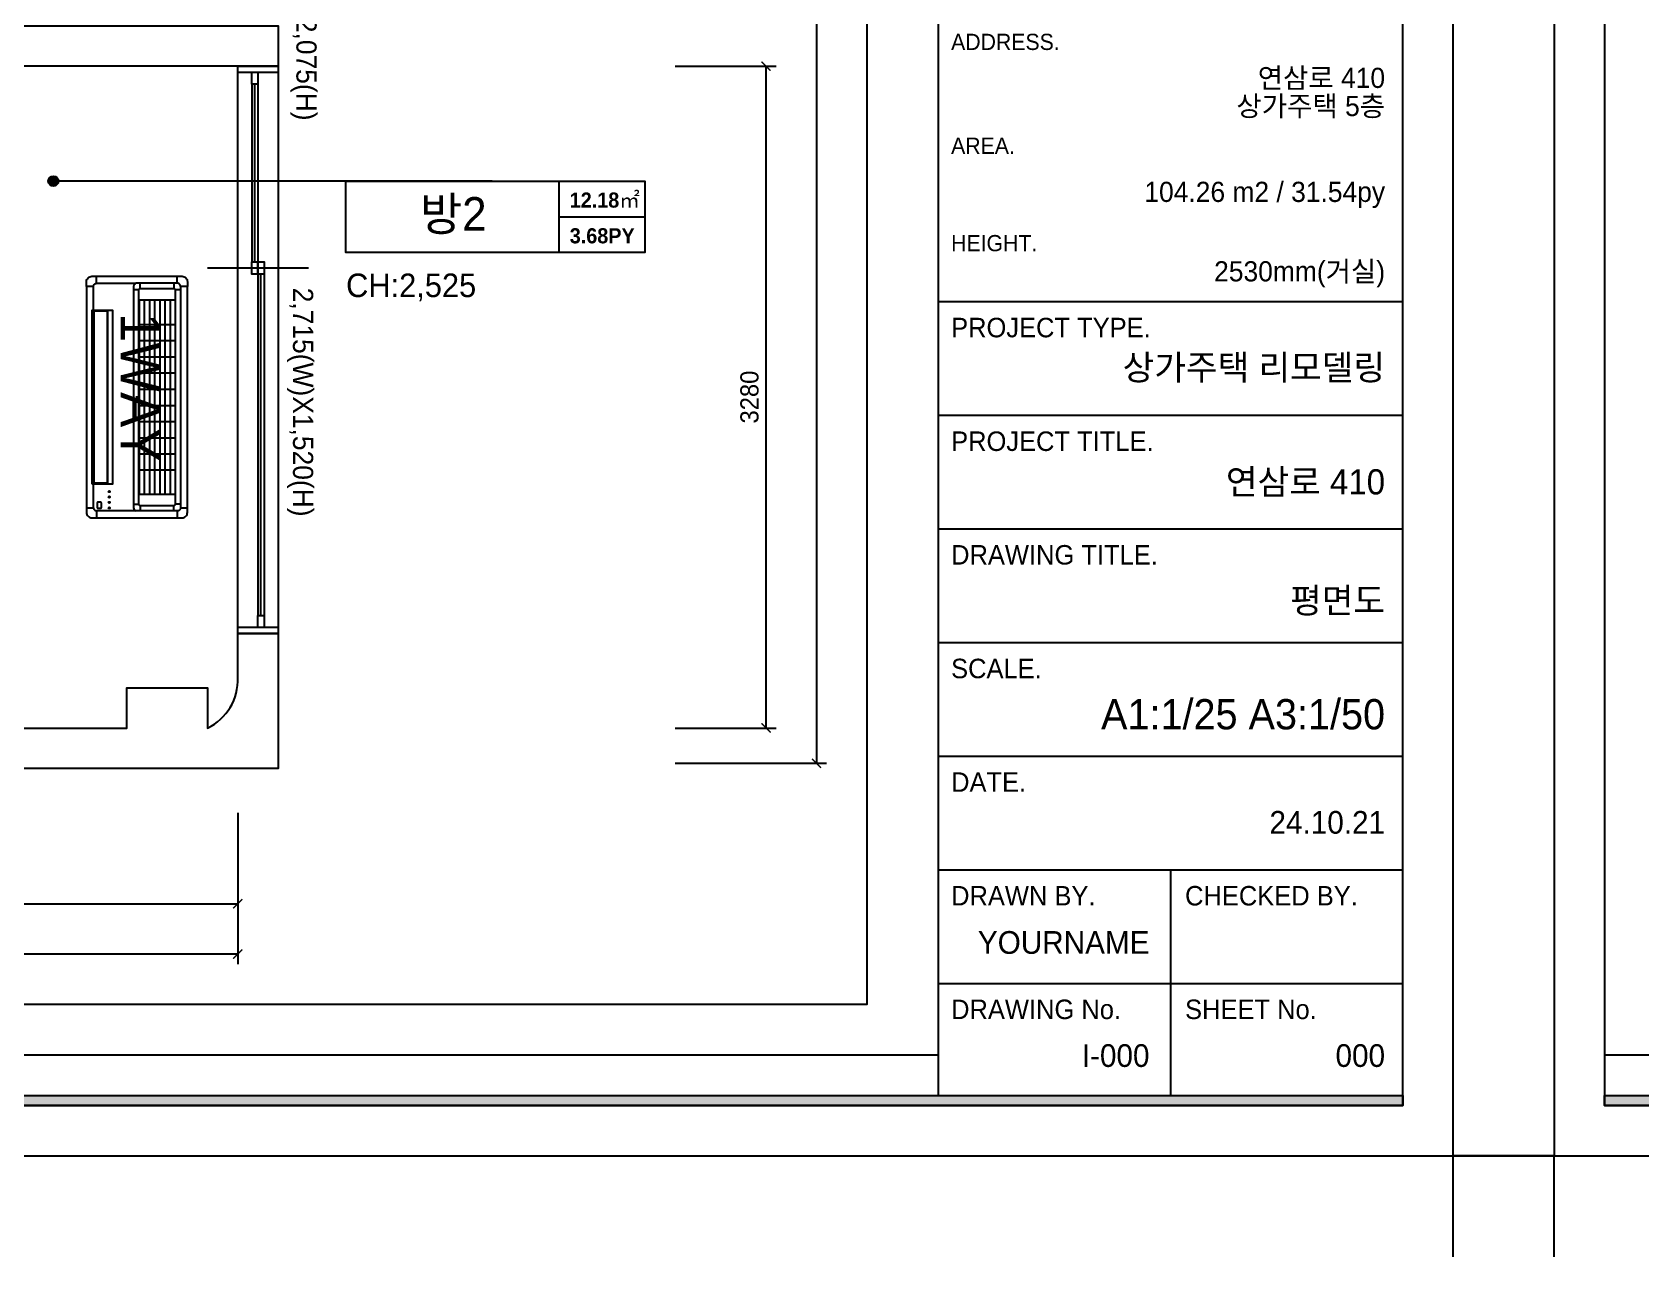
# Model space of a CAD drawing. Header units: millimetres. Extents: x 194631 to 262977, y 38570 to 93030.
# Drawn here: x 209090 to 217061, y 58422 to 64491 of the extents above; entities that cross this region are included whole.
import ezdxf
from ezdxf.enums import TextEntityAlignment as Align

# ---------------------------------------------------------------- set-up
doc = ezdxf.new("R2010")
doc.units = ezdxf.units.MM
doc.header["$LTSCALE"] = 20
doc.header["$PDMODE"] = 3
doc.layers.get('DEFPOINTS').update_dxf_attribs({"color": 248})
for name, color, linetype in [('0-ELC TEXT', 7, 'Continuous'), ('03-TEXT', 3, 'Continuous'), ('06-LIGHT', 4, 'Continuous'), ('C-TEXT', 3, 'Continuous'), ('C-WALL1', 2, 'Continuous'), ('FORM(YOURNAME)-1', 1, 'Continuous'), ('FORM(YOURNAME)-11', 1, 'Continuous'), ('FORM(YOURNAME)-11 @ 1', 1, 'Continuous'), ('도면층4', 4, 'Continuous'), ('도면층5', 5, 'Continuous'), ('치수', 7, 'Continuous')]:
    doc.layers.add(name, color=color, linetype=linetype)
doc.styles.add('HY견고딕', font='H2GTRE.TTF')
doc.styles.add('YOURNAME', font='HY울릉도M.TTF')
doc.styles.add('넥슨고딕', font='NEXONLv1GothicBold.ttf')
doc.styles.add('코레일둥고', font='Korail_Round_Gothic_Medium.ttf')
doc.dimstyles.new('YOURNAME-50', dxfattribs={"dimscale": 50, "dimtxt": 1.8, "dimasz": 0.9, "dimexe": 1, "dimexo": 3, "dimgap": 0.7, "dimtad": 1, "dimdec": 0, "dimzin": 0, "dimdsep": 46, "dimtxsty": 'YOURNAME', "dimblk": 'ARCHTICK', "dimcen": 0, "dimclrd": 1, "dimclre": 1, "dimclrt": 7, "dimadec": 0, "dimazin": 0, "dimtfac": 1, "dimtdec": 0, "dimtix": 1, "dimtmove": 2, "dimatfit": 3, "dimldrblk": 'ARCHTICK', "dimfxl": 0, "dimtolj": 1, "dimtzin": 0, "dimarcsym": 0})

# ---------------------------------------------------------------- blocks, each defined once
blk = doc.blocks.new('FORM-ELEVATION')
at = {"layer": 'FORM(YOURNAME)-11'}
h = blk.add_hatch(color=256, dxfattribs=at)
h.dxf.hatch_style = 1
h.paths.add_polyline_path([(-10309, 35708), (71691, 35708), (71691, 35508), (-10309, 35508)])
h.paths.add_polyline_path([(-10309, -21492), (71691, -21492), (71691, -21692), (-10309, -21692)])
at = {"layer": 'DEFPOINTS', "color": 158}
for p, q in [((62481, 35508), (62481, -21492)), ((62481, -20692), (-10309, -20692))]:
    blk.add_line(p, q, dxfattribs=at)
for points in [[(-10309, -21692), (71691, -21692), (71691, 35708), (-10309, 35708)], [(-8309, 33708), (61071, 33708), (61071, -19692), (-8309, -19692)]]:
    blk.add_lwpolyline(points, close=True, dxfattribs=at)
at = {"layer": 'DEFPOINTS', "color": 1}
for points in [[(-11309, -24692), (-11309, -22692), (-13309, -22692)], [(72691, -24692), (72691, -22692), (74691, -22692)]]:
    blk.add_lwpolyline(points, dxfattribs=at)
at = {"layer": 'FORM(YOURNAME)-11', "color": 14}
for p, q in [((62481, -5756), (71691, -5756)), ((62481, -8009), (71691, -8009)), ((62481, -10261), (71691, -10261)), ((62481, -12514), (71691, -12514)), ((62481, -14766), (71691, -14766)), ((62481, -17019), (71691, -17019)), ((67086, -17019), (67086, -21492)), ((62481, -19271), (71691, -19271))]:
    blk.add_line(p, q, dxfattribs=at)
at = {"layer": 'FORM(YOURNAME)-11', "color": 250}
blk.add_lwpolyline([(-11309, -22692), (72691, -22692), (72691, 36708), (-11309, 36708)], close=True, dxfattribs=at)
at = {"layer": 'FORM(YOURNAME)-11'}
blk.add_lwpolyline([(-10309, -21492), (71691, -21492), (71691, -21692), (-10309, -21692)], close=True, dxfattribs=at)
at = {"layer": 'FORM(YOURNAME)-11', "color": 251, "style": 'YOURNAME'}
for s, p in [('ADDRESS.', (62739, -608)), ('AREA.', (62739, -2667)), ('HEIGHT.', (62739, -4598))]:
    blk.add_text(s, height=321.8, dxfattribs=at).set_placement(p, align=Align.MIDDLE_LEFT)
at = {"layer": 'FORM(YOURNAME)-11', "color": 14, "style": 'YOURNAME'}
for s, height, p in [('PROJECT TYPE.', 386.14, (62739, -6271)), ('PROJECT TITLE.', 386.14, (62739, -8524)), ('DRAWING TITLE.', 386.14, (62739, -10776)), ('SCALE.', 386.1, (62739, -13029)), ('DATE.', 386.1, (62739, -15281)), ('DRAWN BY.', 386.1, (62739, -17534)), ('CHECKED BY.', 386.14, (67376, -17534)), ('DRAWING No.', 386.14, (62739, -19786)), ('SHEET No.', 386.1, (67376, -19786))]:
    blk.add_text(s, height=height, dxfattribs=at).set_placement(p, align=Align.MIDDLE_LEFT)
at = {"layer": 'FORM(YOURNAME)-11', "color": 3, "style": 'YOURNAME'}
for tag, height, p in [('1', 450, (71041, -1219)), ('2', 450, (71041, -1863)), ('3', 450, (71041, -3150)), ('4', 450, (71041, -5081)), ('5', 515, (71041, -7398)), ('6', 515, (71041, -9650)), ('7', 515, (71041, -11903)), ('8', 515, (71041, -14155)), ('9', 515, (71041, -16408)), ('10', 515, (66791, -18596)), ('11', 515, (71041, -18660)), ('12', 515, (66791, -20848)), ('13', 515, (71041, -20848))]:
    blk.add_attdef(tag, text='', height=height, dxfattribs=at).set_placement(p, align=Align.MIDDLE_RIGHT)
blk = doc.blocks.new('*U216')
at = {"layer": 'FORM(YOURNAME)-1'}
ref = blk.add_blockref('FORM-ELEVATION', (197958.6, 64594.8), dxfattribs=dict(at, xscale=0.2500000000000001, yscale=0.2500000000000001, zscale=0.2500000000000001))
ref.add_attrib('12', 'I-000', dxfattribs={"layer": 'FORM(YOURNAME)-11 @ 1', "color": 3, "height": 112.5, "style": 'YOURNAME'}).set_placement((214626.4, 59419.2), align=Align.MIDDLE_RIGHT)
ref.add_attrib('13', '000', dxfattribs={"layer": 'FORM(YOURNAME)-11 @ 1', "color": 3, "height": 112.5, "style": 'YOURNAME'}).set_placement((215793.7, 59419.2), align=Align.MIDDLE_RIGHT)
ref.add_attrib('10', 'YOURNAME', dxfattribs={"layer": 'FORM(YOURNAME)-11 @ 1', "color": 3, "height": 112.5, "style": 'YOURNAME'}).set_placement((214626.4, 59979.8), align=Align.MIDDLE_RIGHT)
ref.add_attrib('9', '24.10.21', dxfattribs={"layer": 'FORM(YOURNAME)-11 @ 1', "color": 3, "height": 112.5, "style": 'YOURNAME'}).set_placement((215793.7, 60575), align=Align.MIDDLE_RIGHT)
ref.add_attrib('8', 'A1:1/25 A3:1/50', dxfattribs={"layer": 'FORM(YOURNAME)-11 @ 1', "color": 3, "height": 150, "style": 'YOURNAME'}).set_placement((215793.7, 61110.8), align=Align.MIDDLE_RIGHT)
ref.add_attrib('7', '평면도', dxfattribs={"layer": 'FORM(YOURNAME)-11 @ 1', "color": 3, "height": 125, "style": 'YOURNAME'}).set_placement((215793.7, 61674.6), align=Align.MIDDLE_RIGHT)
ref.add_attrib('6', '연삼로 410', dxfattribs={"layer": 'FORM(YOURNAME)-11 @ 1', "color": 3, "height": 125, "style": 'YOURNAME'}).set_placement((215793.7, 62262.5), align=Align.MIDDLE_RIGHT)
ref.add_attrib('5', '상가주택 리모델링', dxfattribs={"layer": 'FORM(YOURNAME)-11 @ 1', "color": 3, "height": 125, "style": 'YOURNAME'}).set_placement((215793.7, 62829.8), align=Align.MIDDLE_RIGHT)
ref.add_attrib('1', '연삼로 410', dxfattribs={"layer": 'FORM(YOURNAME)-11 @ 1', "color": 3, "height": 100, "style": 'YOURNAME'}).set_placement((215793.7, 64264.4), align=Align.MIDDLE_RIGHT)
ref.add_attrib('2', '상가주택 5층', dxfattribs={"layer": 'FORM(YOURNAME)-11 @ 1', "color": 3, "height": 100, "style": 'YOURNAME'}).set_placement((215793.7, 64125), align=Align.MIDDLE_RIGHT)
ref.add_attrib('3', '104.26 m2 / 31.54py', dxfattribs={"layer": 'FORM(YOURNAME)-11 @ 1', "color": 3, "height": 100, "style": 'YOURNAME'}).set_placement((215793.7, 63699.5), align=Align.MIDDLE_RIGHT)
ref.add_attrib('4', '2530mm(거실)', dxfattribs={"layer": 'FORM(YOURNAME)-11 @ 1', "color": 3, "height": 100, "style": 'YOURNAME'}).set_placement((215793.7, 63305.8), align=Align.MIDDLE_RIGHT)
blk = doc.blocks.new('_ArchTick')
at = {"color": 0, "linetype": 'ByBlock', "const_width": 0.15}
blk.add_lwpolyline([(-0.5, -0.5), (0.5, 0.5)], dxfattribs=at)
blk = doc.blocks.new('*D59')
at = {"layer": 'DEFPOINTS', "color": 0}
for p in [(212126.4, 71677.5), (212126.4, 60867.5), (212976.4, 60867.5)]:
    blk.add_point(p, dxfattribs=at)
at = {"layer": '치수', "color": 1, "lineweight": -2}
for p, q in [((212276.4, 71677.5), (213026.4, 71677.5)), ((212976.4, 71677.5), (212976.4, 60867.5)), ((212276.4, 60867.5), (213026.4, 60867.5))]:
    blk.add_line(p, q, dxfattribs=at)
at = {"layer": '치수', "color": 1, "lineweight": -2, "xscale": 45, "yscale": 45, "zscale": 45}
for p, rotation in [((212976.4, 71677.5), 90), ((212976.4, 60867.5), 270)]:
    blk.add_blockref('_ArchTick', p, dxfattribs=dict(at, rotation=rotation))
at = {"layer": '치수', "color": 7, "insert": (212894.6, 66272.5), "char_height": 90, "attachment_point": 5, "rotation": 90, "style": 'YOURNAME'}
blk.add_mtext('\\A1;10810', dxfattribs=at)
blk = doc.blocks.new('*D61')
at = {"layer": 'DEFPOINTS', "color": 0}
for p in [(212126.4, 64322.5), (212726.4, 64322.5), (212126.4, 61042.5)]:
    blk.add_point(p, dxfattribs=at)
at = {"layer": '치수', "color": 1, "lineweight": -2}
for p, q in [((212276.4, 64322.5), (212776.4, 64322.5)), ((212726.4, 61042.5), (212726.4, 64322.5)), ((212276.4, 61042.5), (212776.4, 61042.5))]:
    blk.add_line(p, q, dxfattribs=at)
at = {"layer": '치수', "color": 1, "lineweight": -2, "xscale": 45, "yscale": 45, "zscale": 45}
for p, rotation in [((212726.4, 64322.5), 90), ((212726.4, 61042.5), 270)]:
    blk.add_blockref('_ArchTick', p, dxfattribs=dict(at, rotation=rotation))
at = {"layer": '치수', "color": 7, "insert": (212644.6, 62682.5), "char_height": 90, "attachment_point": 5, "rotation": 90, "style": 'YOURNAME'}
blk.add_mtext('\\A1;3280', dxfattribs=at)
blk = doc.blocks.new('*D62')
at = {"layer": 'DEFPOINTS', "color": 0}
for p in [(199436.7, 60771.8), (210108.7, 60771.8), (199436.7, 59921.8)]:
    blk.add_point(p, dxfattribs=at)
at = {"layer": '치수', "color": 1, "lineweight": -2}
for p, q in [((199436.7, 60621.8), (199436.7, 59871.8)), ((210108.7, 60621.8), (210108.7, 59871.8)), ((210108.7, 59921.8), (199436.7, 59921.8))]:
    blk.add_line(p, q, dxfattribs=at)
at = {"layer": '치수', "color": 1, "lineweight": -2, "xscale": 45, "yscale": 45, "zscale": 45, "rotation": 180}
blk.add_blockref('_ArchTick', (199436.7, 59921.8), dxfattribs=at)
at = {"layer": '치수', "color": 1, "lineweight": -2, "xscale": 45, "yscale": 45, "zscale": 45}
blk.add_blockref('_ArchTick', (210108.7, 59921.8), dxfattribs=at)
at = {"layer": '치수', "color": 7, "insert": (204772.7, 60003.7), "char_height": 90, "attachment_point": 5, "style": 'YOURNAME'}
blk.add_mtext('\\A1;10672', dxfattribs=at)
blk = doc.blocks.new('*D64')
at = {"layer": 'DEFPOINTS', "color": 0}
for p in [(206397.7, 60771.8), (210108.7, 60771.8), (210108.7, 60171.8)]:
    blk.add_point(p, dxfattribs=at)
at = {"layer": '치수', "color": 1, "lineweight": -2}
for p, q in [((206397.7, 60621.8), (206397.7, 60121.8)), ((210108.7, 60621.8), (210108.7, 60121.8)), ((206397.7, 60171.8), (210108.7, 60171.8))]:
    blk.add_line(p, q, dxfattribs=at)
at = {"layer": '치수', "color": 1, "lineweight": -2, "xscale": 45, "yscale": 45, "zscale": 45, "rotation": 180}
blk.add_blockref('_ArchTick', (206397.7, 60171.8), dxfattribs=at)
at = {"layer": '치수', "color": 1, "lineweight": -2, "xscale": 45, "yscale": 45, "zscale": 45}
blk.add_blockref('_ArchTick', (210108.7, 60171.8), dxfattribs=at)
at = {"layer": '치수', "color": 7, "insert": (208253.2, 60253.6), "char_height": 90, "attachment_point": 5, "style": 'YOURNAME'}
blk.add_mtext('\\A1;3711', dxfattribs=at)
blk = doc.blocks.new('FLLLOR')
at = {"layer": 'C-WALL1'}
blk.add_lwpolyline([(206397.7, 79800.9), (209558.7, 79800.9), (209558.7, 80000.9), (209958.7, 80000.9), (209958.7, 79800.9), (209958.7, 79800.9, 0.301385), (210108.7, 80050.9), (210108.7, 80268.9), (210308.7, 80268.9), (210308.7, 79600.9), (204426.7, 79600.9), (204426.7, 83280.9)], format="xyb", dxfattribs=at)
blk.add_lwpolyline([(207456.7, 83280.9), (210308.7, 83280.9), (210308.7, 83080.9), (207456.7, 83080.9)], close=True, dxfattribs=at)
at = {"layer": '도면층4'}
for p, q in [((210108.7, 80268.9), (210108.7, 83080.9)), ((210108.7, 83080.9), (210308.7, 83080.9)), ((210308.7, 83080.9), (210308.7, 80268.9)), ((210108.7, 83050.9), (210308.7, 83050.9)), ((210193.7, 82110.9), (210193.7, 82990.9)), ((209958.7, 82080.9), (210458.7, 82080.9)), ((210223.7, 80358.9), (210223.7, 82050.9)), ((210308.7, 80298.9), (210108.7, 80298.9)), ((210308.7, 80268.9), (210108.7, 80268.9))]:
    blk.add_line(p, q, dxfattribs=at)
for points in [[(210208.7, 82990.9), (210178.7, 82990.9), (210178.7, 83050.9), (210208.7, 83050.9)], [(210208.7, 82050.9), (210178.7, 82050.9), (210178.7, 82110.9), (210208.7, 82110.9)], [(210238.7, 82050.9), (210208.7, 82050.9), (210208.7, 82110.9), (210238.7, 82110.9)], [(210238.7, 80298.9), (210208.7, 80298.9), (210208.7, 80358.9), (210238.7, 80358.9)]]:
    blk.add_lwpolyline(points, close=True, dxfattribs=at)
at = {"layer": '도면층5'}
for p, q in [((210178.7, 82990.9), (210178.7, 82110.9)), ((210208.7, 82990.9), (210208.7, 82110.9)), ((210208.7, 82050.9), (210208.7, 80358.9)), ((210238.7, 82050.9), (210238.7, 80358.9))]:
    blk.add_line(p, q, dxfattribs=at)
blk = doc.blocks.new('ID_C_1_S_T_BLO')
at = {"layer": '06-LIGHT', "color": 0, "linetype": 'Continuous'}
for p, q in [((0, 500), (-548.74997, 500)), ((-548.74997, 500), (-548.74997, 465.00012)), ((548.75, 500), (0, 500)), ((548.75, 465.00012), (548.75, 500)), ((-563.74995, 450), (-598.74997, 450)), ((-598.74997, 450), (-598.74997, 50)), ((-563.74995, 254.82159), (-563.74995, 450)), ((-550.89364, 443.74976), (-550.89364, 429.74976)), ((-548.74997, 465.00012), (-431.67516, 465.00012)), ((-523.49993, 447.14347), (-547.49993, 447.14347)), ((-547.49993, 426.35605), (-523.49993, 426.35605)), ((-520.10622, 429.74976), (-520.10622, 443.74976)), ((427.4353, 463.37019), (-427.43529, 463.37019)), ((-427.43529, 463.37019), (-427.43529, 449.59936)), ((427.4353, 449.59936), (427.4353, 463.37019)), ((430.7501, 465.00012), (548.75, 465.00012)), ((563.75, 450), (598.75, 450)), ((563.75, 450), (563.75, 254.80508)), ((598.75, 450), (598.75, 50)), ((430.7501, 372.0215), (-430.75008, 372.0215)), ((-427.43734, 395.8981), (427.4374, 395.8981)), ((548.7519, 266.47412), (-548.75098, 266.47412)), ((-531.23877, 266.47412), (-531.23877, 240.5)), ((-531.23756, 264.50742), (-531.23756, 264.27603)), ((-531.23756, 240.5), (531.2376, 240.5)), ((-480.54997, 239.81793), (-480.54997, 232.18207)), ((480.55, 239.81793), (-480.54997, 239.81793)), ((-359.95137, 240.5), (-359.95137, 60.5)), ((-281.15146, 240.5), (-281.15146, 60.5)), ((-201.15146, 240.5), (-201.15146, 60.5)), ((-121.15146, 240.5), (-121.15146, 60.5)), ((-41.15146, 240.5), (-41.15146, 60.5)), ((39.9514, 240.5), (39.9514, 60.5)), ((119.9514, 240.5), (119.9514, 60.5)), ((199.9514, 240.5), (199.9514, 60.5)), ((279.9514, 240.5), (279.9514, 60.5)), ((359.9514, 240.5), (359.9514, 60.5)), ((480.55, 232.18207), (480.55, 239.81793)), ((531.2376, 264.27603), (531.2376, 264.50742)), ((531.2376, 263.50553), (531.2376, 264.27603)), ((531.2388, 240.5), (531.2388, 266.47412)), ((564.2335, 50), (564.2335, 251.00111)), ((-538.23756, 233.5), (-564.23259, 233.5)), ((-538.23756, 67.5), (-538.23756, 233.5)), ((-480.54997, 231.26793), (-480.54997, 223.63207)), ((-480.54997, 222.71793), (-480.54997, 215.08207)), ((-480.54997, 214.16793), (-480.54997, 206.53207)), ((480.55, 214.16793), (-480.54997, 214.16793)), ((-480.54997, 205.61793), (-480.54997, 197.98207)), ((-480.54997, 197.06793), (-480.54997, 189.43207)), ((-480.54997, 188.51793), (-480.54997, 180.88207)), ((480.55, 188.51793), (-480.54997, 188.51793)), ((-480.54997, 179.96793), (-480.54997, 172.33207)), ((-480.54997, 171.41793), (-480.54997, 163.78207)), ((-480.54997, 162.86793), (-480.54997, 155.23207)), ((480.55, 162.86793), (-480.54997, 162.86793)), ((480.55, 223.63207), (480.55, 231.26793)), ((480.55, 215.08207), (480.55, 222.71793)), ((480.55, 206.53207), (480.55, 214.16793)), ((480.55, 197.98207), (480.55, 205.61793)), ((480.55, 189.43207), (480.55, 197.06793)), ((480.55, 180.88207), (480.55, 188.51793)), ((480.55, 172.33207), (480.55, 179.96793)), ((480.55, 163.78207), (480.55, 171.41793)), ((480.55, 155.23207), (480.55, 162.86793)), ((538.2376, 233.5), (538.2376, 67.5)), ((-480.54997, 154.31793), (-480.54997, 146.68207)), ((-480.54997, 145.76793), (-480.54997, 138.13207)), ((-480.54997, 137.21793), (-480.54997, 129.58207)), ((480.55, 137.21793), (-480.54997, 137.21793)), ((-480.54997, 128.66793), (-480.54997, 121.03207)), ((-480.54997, 120.11793), (-480.54997, 112.48207)), ((-480.54997, 111.56793), (-480.54997, 103.93207)), ((480.55, 111.56793), (-480.54997, 111.56793)), ((-480.54997, 103.01793), (-480.54997, 95.38207)), ((-480.54997, 94.46793), (-480.54997, 86.83207)), ((-480.54997, 85.91793), (-480.54997, 78.28207)), ((480.55, 85.91793), (-480.54997, 85.91793)), ((480.55, 146.68207), (480.55, 154.31793)), ((480.55, 138.13207), (480.55, 145.76793)), ((480.55, 129.58207), (480.55, 137.21793)), ((480.55, 121.03207), (480.55, 128.66793)), ((480.55, 112.48207), (480.55, 120.11793)), ((480.55, 103.93207), (480.55, 111.56793)), ((480.55, 95.38207), (480.55, 103.01793)), ((480.55, 86.83207), (480.55, 94.46793)), ((480.55, 78.28207), (480.55, 85.91793)), ((-564.23273, 50), (-598.74997, 50)), ((-548.74997, 34.51654), (-548.74997, 0)), ((-548.74997, 0), (0, 0)), ((-531.23746, 34.51651), (-531.23877, 60.5)), ((531.2376, 60.5), (-531.23756, 60.5)), ((-480.54997, 77.36793), (-480.54997, 69.73207)), ((-480.54997, 68.81793), (-480.54997, 61.18207)), ((0, 0), (548.75, 0)), ((480.55, 69.73207), (480.55, 77.36793)), ((480.55, 61.18207), (480.55, 68.81793)), ((531.2375, 34.51651), (531.2388, 60.5)), ((548.75, -0.00009), (548.75, 34.51651)), ((564.2335, 50), (598.75, 50))]:
    blk.add_line(p, q, dxfattribs=at)
at = {"layer": '06-LIGHT'}
for p, q in [((-5, 250), (5, 250)), ((0, 255), (0, 245))]:
    blk.add_line(p, q, dxfattribs=at)
at = {"layer": '06-LIGHT', "color": 0, "linetype": 'Continuous'}
for points in [[(-431.67516, 471.85909), (430.7501, 471.85909), (430.7501, 372.02138), (-431.67516, 372.02138)], [(-427.43529, 463.37019), (427.4375, 463.37019), (427.4375, 395.89798), (-427.43529, 395.89798)]]:
    blk.add_lwpolyline(points, close=True, dxfattribs=at)
blk.add_lwpolyline([(-531.23767, 263.50555), (-531.23767, 263.54463, 0.000001034), (-531.23767, 263.58368, 0.0000010218), (-531.23766, 263.6227, 0.0000010383), (-531.23766, 263.66159, 0.0000011), (-531.23766, 263.70019, 0.0000011551), (-531.23765, 263.73839, 0.0000012103), (-531.23765, 263.77606, 0.000001273), (-531.23765, 263.81311, 0.0000013504), (-531.23765, 263.84938, 0.0000014367), (-531.23765, 263.88478, 0.0000015359), (-531.23765, 263.91916, 0.0000016507), (-531.23764, 263.95244, 0.0000017826), (-531.23764, 263.98448, 0.0000019419), (-531.23764, 264.01521, 0.0000021268), (-531.23764, 264.04448, 0.000002346), (-531.23764, 264.07226, 0.0000025898), (-531.23764, 264.09841, 0.0000029343), (-531.23764, 264.12294, 0.0000033789), (-531.23765, 264.1457, 0.000003805), (-531.23765, 264.16671, 0.0000041313), (-531.23765, 264.18585, 0.0000052916), (-531.23765, 264.20324, 0.0000075718), (-531.23765, 264.21882, 0.000007551), (-531.23765, 264.23235, 0.0000035929), (-531.23766, 264.24362, 0.0000138277), (-531.23766, 264.25404, 0.0000424811), (-531.23766, 264.26491, 0.000045147), (-531.23767, 264.27602, 0.0000398279)], format="xyb", dxfattribs=at)
for centre in [(-549.04356, 387.29339), (-522.04356, 387.29339), (-495.04356, 387.29339), (-468.04356, 387.29339)]:
    blk.add_circle(centre, 3.625, dxfattribs=at)
for centre, radius, start, end in [((-547.49993, 443.74976), 3.39371, 90, 180), ((-547.49993, 429.74976), 3.39371, 180, 270), ((-523.49993, 443.74976), 3.39371, 0, 90), ((-523.49993, 429.74976), 3.39371, 270, 0), ((-548.75107, 251.00111), 15.47777, 90, 165.70963), ((548.7519, 251.00111), 15.47301, 14.231792, 90)]:
    blk.add_arc(centre, radius, start, end, dxfattribs=at)
for points, knots in [([(-548.75004, 500.0001), (-552.60524, 500), (-560.27248, 500.02015), (-568.01257, 499.99527), (-578.86163, 500.01157), (-593.00665, 494.25369), (-598.76126, 480.11266), (-598.7446, 469.26209), (-598.76983, 461.52267), (-598.74997, 453.85529), (-598.75006, 450.00008)], [0, 0, 0, 0, 0.22815986, 0.45631973, 0.45631973, 0.85766963, 1.2590195, 1.2590195, 1.4871794, 1.7153393, 1.7153393, 1.7153393, 1.7153393]), ([(548.75, 500.0001), (552.6053, 500), (560.2725, 500.02015), (568.0126, 499.99527), (578.8617, 500.01157), (593.0067, 494.25369), (598.7613, 480.11266), (598.7446, 469.26209), (598.7699, 461.52267), (598.75, 453.85529), (598.75, 450.00008)], [0, 0, 0, 0, 0.22815986, 0.45631973, 0.45631973, 0.85766963, 1.2590195, 1.2590195, 1.4871794, 1.7153393, 1.7153393, 1.7153393, 1.7153393]), ([(-548.75004, 465), (-549.79525, 465.00009), (-551.88468, 464.77901), (-553.88379, 464.13263), (-556.51995, 462.96403), (-559.59639, 460.8448), (-561.71493, 457.76921), (-562.88342, 455.13348), (-563.52908, 453.13451), (-563.74991, 451.04429), (-563.74996, 450.00008)], [0, 0, 0, 0, 0.13301151, 0.26602302, 0.26602302, 0.5, 0.73397698, 0.73397698, 0.86698849, 1, 1, 1, 1]), ([(548.75, 465), (549.7953, 465.00009), (551.8847, 464.77901), (553.8838, 464.13263), (556.52, 462.96403), (559.5964, 460.8448), (561.715, 457.76921), (562.8835, 455.13348), (563.5291, 453.13451), (563.75, 451.04429), (563.7499, 450.00008)], [0, 0, 0, 0, 0.13301151, 0.26602302, 0.26602302, 0.5, 0.73397698, 0.73397698, 0.86698849, 1, 1, 1, 1]), ([(-538.23745, 233.50001), (-538.23756, 234.63478), (-537.958, 235.76573), (-537.10239, 237.38343), (-536.26294, 238.52645), (-535.11977, 239.36564), (-533.50261, 240.22102), (-532.37185, 240.5), (-531.23767, 240.50009)], [0, 0, 0, 0, 0.30961454, 0.30961454, 0.50006661, 0.69051868, 0.69051868, 1, 1, 1, 1]), ([(531.2376, 240.50009), (532.3719, 240.5), (533.5027, 240.22102), (535.1198, 239.36564), (536.263, 238.52645), (537.1024, 237.38343), (537.9581, 235.76573), (538.2376, 234.63478), (538.2377, 233.50001)], [0, 0, 0, 0, 0.30948132, 0.30948132, 0.49993339, 0.69038546, 0.69038546, 1, 1, 1, 1]), ([(564.2334, 251.00126), (564.2335, 251.64186), (564.1933, 252.28268), (564.0733, 253.2364), (564.0234, 253.55308), (563.9337, 254.02533), (563.9013, 254.18228), (563.8491, 254.4169), (563.831, 254.49498), (563.7938, 254.65084), (563.7699, 254.72744), (563.7499, 254.80495)], [2, 2, 2, 2, 4.5023003, 4.5023003, 5.7534369, 5.7534369, 6.3789939, 6.3789939, 6.6917768, 6.6917768, 7.0045742, 7.0045742, 7.0045742, 7.0045742]), ([(-598.75006, 49.99993), (-598.74997, 46.14471), (-598.76984, 38.47726), (-598.74462, 30.73778), (-598.76133, 19.88723), (-593.00682, 5.74648), (-578.86153, -0.0115), (-568.01244, 0.00476), (-560.27241, -0.02015), (-552.60524, 0), (-548.75004, -0.00009)], [0, 0, 0, 0, 0.22816002, 0.45632004, 0.45632004, 0.85767022, 1.2590204, 1.2590204, 1.4871804, 1.7153404, 1.7153404, 1.7153404, 1.7153404]), ([(-548.75004, 34.51651), (-550.73628, 34.51635), (-552.7231, 34.90399), (-555.58589, 36.06494), (-556.56416, 36.58941), (-558.31225, 37.78254), (-559.09301, 38.43619), (-561.20349, 40.58802), (-562.32434, 42.29156), (-563.83941, 45.99629), (-564.23296, 47.99787), (-564.23286, 49.99962)], [2, 2, 2, 2, 9.7511416, 9.7511416, 14.058025, 14.058025, 18.012457, 18.012457, 25.823127, 25.823127, 33.63537, 33.63537, 33.63537, 33.63537]), ([(-531.23767, 60.4999), (-532.37185, 60.5), (-533.50261, 60.77899), (-535.11977, 61.63436), (-536.26294, 62.47356), (-537.10239, 63.61657), (-537.958, 65.23427), (-538.23756, 66.36522), (-538.23745, 67.49998)], [0, 0, 0, 0, 0.30948132, 0.30948132, 0.49993339, 0.69038546, 0.69038546, 1, 1, 1, 1]), ([(538.2377, 67.49998), (538.2376, 66.36522), (537.9581, 65.23427), (537.1024, 63.61657), (536.263, 62.47356), (535.1198, 61.63436), (533.5027, 60.77899), (532.3719, 60.5), (531.2376, 60.4999)], [0, 0, 0, 0, 0.30961454, 0.30961454, 0.50006661, 0.69051868, 0.69051868, 1, 1, 1, 1]), ([(598.75, 49.99993), (598.75, 46.14471), (598.7699, 38.47726), (598.7447, 30.73778), (598.7614, 19.88723), (593.0069, 5.74648), (578.8616, -0.0115), (568.0125, 0.00476), (560.2725, -0.02015), (552.6053, 0), (548.75, -0.00009)], [0, 0, 0, 0, 0.22816002, 0.45632004, 0.45632004, 0.85767022, 1.2590204, 1.2590204, 1.4871804, 1.7153404, 1.7153404, 1.7153404, 1.7153404]), ([(548.7506, 34.51651), (550.7763, 34.51645), (554.8312, 35.32355), (559.9817, 38.76839), (563.4265, 43.91895), (564.2336, 47.97376), (564.2334, 49.99993)], [2, 2, 2, 2, 9.9070768, 17.816346, 25.725604, 33.632516, 33.632516, 33.632516, 33.632516])]:
    blk.add_open_spline(points, degree=3, knots=knots, dxfattribs=at)
for points in [[(-564.23286, 49.99962), (-564.2327, 116.99909), (-564.2327, 184.00001), (-564.23256, 251.00096)], [(-564.23256, 251.00096), (-564.2327, 252.28769), (-564.07013, 253.57481), (-563.74996, 254.82148)], [(-538.23745, 233.50001), (-545.97181, 233.5), (-553.70535, 233.5), (-561.2357, 233.50001)], [(538.2377, 233.50001), (545.9719, 233.5), (553.7054, 233.5), (564.56879, 233.50001)], [(-564.21849, 67.49998), (-553.70533, 67.5), (-545.9718, 67.5), (-538.23745, 67.49998)], [(0.0001, 34.51651), (-182.91676, 34.51654), (-365.83355, 34.51654), (-548.75004, 34.51651)], [(548.7506, 34.51651), (365.8336, 34.51654), (182.9168, 34.51654), (0.0001, 34.51651)], [(564.10157, 67.49998), (553.7054, 67.5), (545.9719, 67.5), (538.2377, 67.49998)]]:
    blk.add_open_spline(points, degree=3, dxfattribs=at)
at = {"layer": '06-LIGHT', "style": 'HY견고딕'}
blk.add_text('1WAY', height=200, rotation=180, dxfattribs=at).set_placement((417.33362, 131.07202), align=Align.TOP_LEFT)
blk = doc.blocks.new('*U218')
at = {"layer": 'FORM(YOURNAME)-1', "xscale": 0.2500000000000001, "yscale": 0.2500000000000001, "zscale": 0.2500000000000001}
blk.add_blockref('FORM-ELEVATION', (219458.6, 64594.8), dxfattribs=at)

msp = doc.modelspace()

# ---------------------------------------------------------------- hatches: boundary and pattern name
at = {"layer": '0-ELC TEXT'}
h = msp.add_hatch(color=256, dxfattribs=at)
h.dxf.hatch_style = 1
edge = h.paths.add_edge_path()
edge.add_arc((209195, 63753.1), 25, 270, 630, ccw=False)
h = msp.add_hatch(color=256, dxfattribs=at)
h.dxf.hatch_style = 1
edge = h.paths.add_edge_path()
edge.add_arc((209195, 63753.1), 25, 270, 630, ccw=False)

# ---------------------------------------------------------------- linework, layer by layer
for p, q in [((211369, 63753.1), (209195, 63753.1)), ((211701.7, 63399.3), (211701.7, 63753.1)), ((211701.7, 63576.2), (212126.4, 63576.2))]:
    msp.add_line(p, q, dxfattribs=at)
msp.add_lwpolyline([(210644.5, 63753.1), (212126.4, 63753.1), (212126.4, 63399.3), (210644.5, 63399.3)], close=True, dxfattribs=at)
msp.add_circle((209195, 63753.1), 25, dxfattribs=at)
msp.add_circle((209195, 63753.1), 25, dxfattribs=at)

# ---------------------------------------------------------------- block references
for name, p in [('*U216', (0, 0)), ('*U218', (0, 0)), ('FLLLOR', (0, -18758.5))]:
    msp.add_blockref(name, p)
at = {"layer": '06-LIGHT', "rotation": 89.99999999999999}
msp.add_blockref('ID_C_1_S_T_BLO', (209859.2, 62682.5), dxfattribs=at)

# ---------------------------------------------------------------- texts
at = {"layer": '0-ELC TEXT', "style": '코레일둥고'}
for s, p in [('145(H)X2,075(H)', (210399.2, 65049)), ('2,715(W)X1,520(H)', (210382.3, 63224.6))]:
    msp.add_text(s, height=100, rotation=270, dxfattribs=at).set_placement(p)
at = {"layer": '03-TEXT'}
for s, height, style, p in [('방2', 166.67, '코레일둥고', (211176.4, 63506.8)), ('12.18㎡', 75, '넥슨고딕', (211927.4, 63621.3)), ('3.68PY', 75, '넥슨고딕', (211914.6, 63444.4))]:
    msp.add_text(s, height=height, dxfattribs=dict(at, style=style)).set_placement(p, align=Align.CENTER)
at = {"layer": 'C-TEXT', "style": '코레일둥고'}
msp.add_text('CH:2,525', height=116.67, dxfattribs=at).set_placement((210645.4, 63178))

# ---------------------------------------------------------------- dimensions: what is measured, and where the dimension line sits
at = {"layer": '치수'}
for base, p1, p2, angle, picture, middle in [((212976.4, 60867.5), (212126.4, 71677.5), (212126.4, 60867.5), 270, '*D59', (212894.6, 66272.5)), ((212726.4, 64322.5), (212126.4, 61042.5), (212126.4, 64322.5), 270, '*D61', (212644.6, 62682.5)), ((199436.7, 59921.8), (210108.7, 60771.8), (199436.7, 60771.8), 180, '*D62', (204772.7, 60003.7)), ((210108.7, 60171.8), (206397.7, 60771.8), (210108.7, 60771.8), 180, '*D64', (208253.2, 60253.6))]:
    dim = msp.add_linear_dim(base=base, p1=p1, p2=p2, angle=angle, dimstyle='YOURNAME-50', override={"dimfxl": 1.25, "dimarcsym": 2}, dxfattribs=at)
    dim.commit()
    dim.dimension.update_dxf_attribs({"geometry": picture, "text_midpoint": middle})

doc.saveas('drawing.dxf')
